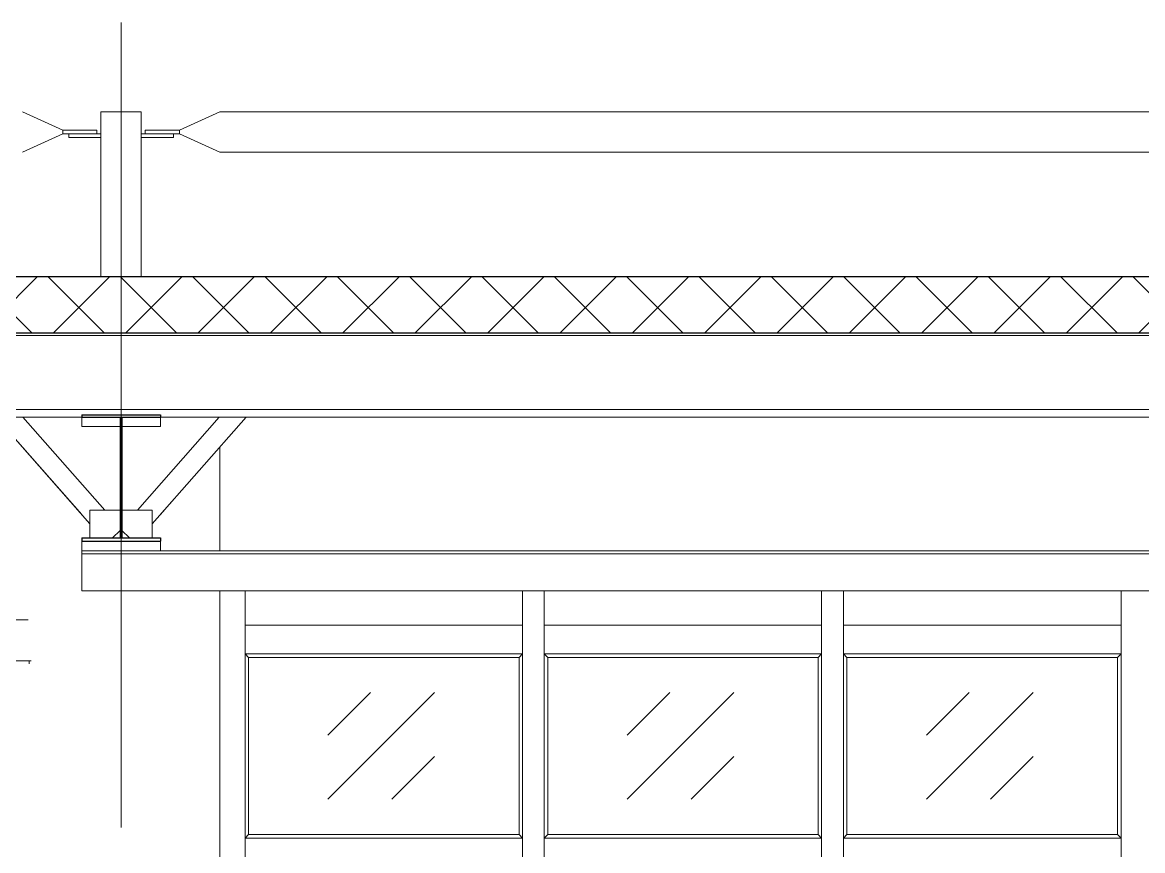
# Model space of a CAD drawing. Extents: x -965262 to 1142518, y -357520 to 71675.
# Drawn here: x -309824 to -307043, y -229366 to -227309 of the extents above; entities that cross this region are included whole.
import ezdxf

# ---------------------------------------------------------------- set-up
doc = ezdxf.new("R2010")
doc.units = 0
doc.header["$LTSCALE"] = 10
doc.linetypes.add('DOTE', pattern=[2.42, 2, -0.2, 0.02, -0.2])
doc.layers.get('0').update_dxf_attribs({"linetype": 'CONTINUOUS', "lineweight": 30})
doc.layers.add('DOTE', color=7, linetype='DOTE', lineweight=9)

# ---------------------------------------------------------------- blocks, each defined once
blk = doc.blocks.new('qsc')
at = {"lineweight": 15}
for p, q in [((417603.4, 154622.2), (417503.4, 154667.6)), ((417698.4, 154667.6), (417798.4, 154667.6)), ((417893.4, 154622.2), (417993.4, 154667.6)), ((417993.4, 154667.6), (423503.4, 154667.6)), ((417603.4, 154613), (417503.4, 154567.6)), ((417688.4, 154622.2), (417603.4, 154622.2)), ((417603.4, 154622.2), (417603.4, 154613)), ((417688.4, 154613), (417603.4, 154613)), ((417618.4, 154613), (417698.4, 154613)), ((417618.4, 154604), (417618.4, 154613)), ((417688.4, 154622.2), (417688.4, 154613)), ((417698.4, 154613), (417698.4, 154604)), ((417878.4, 154613), (417798.4, 154613)), ((417798.4, 154613), (417798.4, 154604)), ((417808.4, 154622.2), (417808.4, 154613)), ((417808.4, 154622.2), (417893.4, 154622.2)), ((417808.4, 154613), (417893.4, 154613)), ((417878.4, 154604), (417878.4, 154613)), ((417893.4, 154622.2), (417893.4, 154613)), ((417893.4, 154613), (417993.4, 154567.6)), ((417698.4, 154604), (417618.4, 154604)), ((417798.4, 154604), (417878.4, 154604)), ((417993.4, 154567.6), (423503.4, 154567.6))]:
    blk.add_line(p, q, dxfattribs=at)
at = {"lineweight": 15, "extrusion": (0, 1, 0)}
for p, q in [((417698.4, 154667.6), (417698.4, 154258.2)), ((417798.4, 154667.6), (417798.4, 154258.2))]:
    blk.add_line(p, q, dxfattribs=at)

msp = doc.modelspace()

# ---------------------------------------------------------------- hatches: boundary and pattern name
at = {"lineweight": 15}
h = msp.add_hatch(dxfattribs=at)
h.set_pattern_fill('ANSI37', color=30, scale=40, style=0)
h.set_pattern_definition([(45, (-336265.44, -304529.16), (-89.80256, 89.80256), []), (135, (-336265.44, -304529.16), (-89.80256, -89.80256), [])])
h.paths.add_polyline_path([(-315103.8, -228080), (-291883.8, -228080), (-291883.8, -227940), (-315103.8, -227940)])
h = msp.add_hatch(dxfattribs=at)
h.set_pattern_fill('AR-B816', color=1, scale=0.5)
h.set_pattern_definition([(0, (-295887.91, -225643.13), (0, 101.6), []), (90, (-295887.91, -225643.13), (-101.6, 101.6), [101.6, -101.6])])
edge = h.paths.add_edge_path()
edge.add_ellipse((-310509.5, -228848.7), major_axis=(720.5, 0), ratio=0.328422, start_angle=0, end_angle=360)

# ---------------------------------------------------------------- linework, layer by layer
at = {"color": 30}
for p, q in [((-315103.8, -227940, -3259.8), (-291883.8, -227940, -3259.8)), ((-315103.8, -228080, -3259.8), (-291883.8, -228080, -3259.8))]:
    msp.add_line(p, q, dxfattribs=at)
at = {"lineweight": 15}
for p, q in [((-313553.8, -228086.3, -3259.8), (-291883.8, -228086.3, -3259.8)), ((-313553.8, -228270.3, -3259.8), (-291883.8, -228270.3, -3259.8)), ((-313553.8, -228289.3, -3259.8), (-309676.3, -228289.3, -3259.8)), ((-309676.3, -228530.8, -3259.8), (-309889.1, -228289.3, -3259.8)), ((-309656.1, -228553.9, -3259.8), (-309889.1, -228289.3, -3259.8)), ((-309619.1, -228520.1, -3259.8), (-309822.4, -228289.3, -3259.8)), ((-309676.3, -228289.1, -3259.8), (-309676.3, -228312.6, -3259.8)), ((-309538.5, -228520.1, -3259.8), (-309335.2, -228289.3, -3259.8)), ((-309501.6, -228553.9, -3259.8), (-309268.5, -228289.3, -3259.8)), ((-309481.3, -228289.1, -3259.8), (-309481.3, -228312.6, -3259.8)), ((-309481.3, -228289.3, -3259.8), (-303676.3, -228289.3, -3259.8)), ((-309481.3, -228530.8, -3259.8), (-309453.8, -228499.6, -3259.8)), ((-309656.1, -228589.2, -3259.8), (-309656.1, -228520.1, -3259.8)), ((-309656.1, -228520.1, -3259.8), (-309581.1, -228520.1, -3259.8)), ((-309501.6, -228520.1, -3259.8), (-309576.6, -228520.1, -3259.8)), ((-309501.6, -228589.2, -3259.8), (-309501.6, -228520.1, -3259.8)), ((-309581.1, -228570.2, -3259.8), (-309600, -228589.2, -3259.8)), ((-309576.6, -228570.2, -3259.8), (-309557.6, -228589.2, -3259.8)), ((-309676.3, -228597.2, -3259.8), (-309676.3, -228620.7, -3259.8)), ((-309481.3, -228597.2, -3259.8), (-309481.3, -228620.7, -3259.8)), ((-309676.3, -228620.7, -3259.8), (-303481.3, -228620.7, -3259.8)), ((-309676.3, -228620.7, -3259.8), (-309676.3, -228720.7, -3259.8)), ((-309676.3, -228628.7, -3259.8), (-303481.3, -228628.7, -3259.8)), ((-309676.3, -228720.7, -3259.8), (-303481.3, -228720.7, -3259.8))]:
    msp.add_line(p, q, dxfattribs=at)
for p, q in [((-309676.3, -228283.1, -3259.8), (-309481.3, -228283.1, -3259.8)), ((-309676.3, -228283.1, -3259.8), (-309676.3, -228289.1, -3259.8)), ((-309676.3, -228289.1, -3259.8), (-309481.3, -228289.1, -3259.8)), ((-309581.1, -228289.1, -3259.8), (-309581.1, -228589.2, -3259.8)), ((-309576.6, -228289.1, -3259.8), (-309576.6, -228589.2, -3259.8)), ((-309481.3, -228283.1, -3259.8), (-309481.3, -228289.1, -3259.8)), ((-309676.3, -228589.2, -3259.8), (-309481.3, -228589.2, -3259.8)), ((-309676.3, -228589.2, -3259.8), (-309676.3, -228597.2, -3259.8)), ((-309676.3, -228597.2, -3259.8), (-309481.3, -228597.2, -3259.8)), ((-309481.3, -228589.2, -3259.8), (-309481.3, -228597.2, -3259.8))]:
    msp.add_line(p, q)
at = {"lineweight": 15, "extrusion": (1.83697e-16, 0, -1)}
for p, q in [((-309676.3, -228312.6, -3259.8), (-309581.1, -228312.6, -3259.8)), ((-309576.6, -228312.6, -3259.8), (-309481.3, -228312.6, -3259.8)), ((-309676.3, -228620.7, -3259.8), (-309481.3, -228620.7, -3259.8))]:
    msp.add_line(p, q, dxfattribs=at)
at = {"color": 1, "lineweight": 15}
for p, q in [((-309333.8, -228363.5, -3259.8), (-309333.8, -228620.7, -3259.8)), ((-309333.8, -228720.7, -3259.8), (-309333.8, -231505.6, -3259.8))]:
    msp.add_line(p, q, dxfattribs=at)
at = {"color": 3, "lineweight": 15}
for p, q in [((-309333.8, -231505.6, -3259.8), (-309333.8, -228720.7, -3259.8)), ((-309271.1, -228876.9, -3259.8), (-309271.1, -228720.7, -3259.8)), ((-308582.5, -228876.9, -3259.8), (-308582.5, -228720.7, -3259.8)), ((-308528.5, -228876.9, -3259.8), (-308528.5, -228720.7, -3259.8)), ((-307839.8, -228876.9, -3259.8), (-307839.8, -228720.7, -3259.8)), ((-307785.8, -228876.9, -3259.8), (-307785.8, -228720.7, -3259.8)), ((-307096.5, -228876.9, -3259.8), (-307096.5, -228720.7, -3259.8)), ((-309271.1, -228805.6, -3259.8), (-308582.5, -228805.6, -3259.8)), ((-308528.5, -228805.6, -3259.8), (-307839.8, -228805.6, -3259.8)), ((-307940.5, -228805.6, -3259.8), (-307839.8, -228805.6, -3259.8)), ((-307785.8, -228805.6, -3259.8), (-307684.5, -228805.6, -3259.8)), ((-307785.8, -228805.6, -3259.8), (-307096.5, -228805.6, -3259.8)), ((-309271.1, -231434.3, -3259.8), (-309271.1, -228876.9, -3259.8)), ((-309262.5, -228885.6, -3259.8), (-309271.1, -228876.9, -3259.8)), ((-309271.1, -228876.9, -3259.8), (-308582.5, -228876.9, -3259.8)), ((-308591.1, -228885.6, -3259.8), (-308582.5, -228876.9, -3259.8)), ((-308582.5, -231434.3, -3259.8), (-308582.5, -228876.9, -3259.8)), ((-308528.5, -228876.9, -3259.8), (-307839.8, -228876.9, -3259.8)), ((-308528.5, -231434.3, -3259.8), (-308528.5, -228876.9, -3259.8)), ((-308519.8, -228885.6, -3259.8), (-308528.5, -228876.9, -3259.8)), ((-307848.5, -228885.6, -3259.8), (-307839.8, -228876.9, -3259.8)), ((-307839.8, -231434.3, -3259.8), (-307839.8, -228876.9, -3259.8)), ((-307785.8, -231434.3, -3259.8), (-307785.8, -228876.9, -3259.8)), ((-307777.1, -228885.6, -3259.8), (-307785.8, -228876.9, -3259.8)), ((-307785.8, -228876.9, -3259.8), (-307096.5, -228876.9, -3259.8)), ((-307105.1, -228885.6, -3259.8), (-307096.5, -228876.9, -3259.8)), ((-307096.5, -231434.3, -3259.8), (-307096.5, -228876.9, -3259.8)), ((-309262.5, -228885.6, -3259.8), (-309262.5, -229325.6, -3259.8)), ((-309262.5, -228885.6, -3259.8), (-308591.1, -228885.6, -3259.8)), ((-308591.1, -228885.6, -3259.8), (-308591.1, -229325.6, -3259.8)), ((-308519.8, -228885.6, -3259.8), (-307848.5, -228885.6, -3259.8)), ((-308519.8, -229325.6, -3259.7), (-308519.8, -228885.6, -3259.8)), ((-308519.8, -228885.6, -3259.8), (-308519.8, -229325.6, -3259.8)), ((-307848.5, -228885.6, -3259.8), (-307848.5, -229325.6, -3259.8)), ((-307777.1, -228885.6, -3259.8), (-307105.1, -228885.6, -3259.8)), ((-307777.1, -229325.6, -3259.7), (-307777.1, -228885.6, -3259.8)), ((-307777.1, -228885.6, -3259.8), (-307777.1, -229325.6, -3259.8)), ((-307105.1, -228885.6, -3259.8), (-307105.1, -229325.6, -3259.8)), ((-309065.6, -229238.2, -3259.8), (-308800.5, -228973, -3259.8)), ((-309065.6, -229079.1, -3259.8), (-308959.6, -228973, -3259.8)), ((-308323, -229238.2, -3259.8), (-308057.8, -228973, -3259.8)), ((-308323, -229079.1, -3259.8), (-308216.9, -228973, -3259.8)), ((-307579.7, -229238.2, -3259.8), (-307314.5, -228973, -3259.8)), ((-307579.7, -229079.1, -3259.8), (-307473.6, -228973, -3259.8)), ((-308906.5, -229238.2, -3259.8), (-308800.5, -229132.1, -3259.8)), ((-308163.9, -229238.2, -3259.8), (-308057.8, -229132.1, -3259.8)), ((-307420.6, -229238.2, -3259.8), (-307314.5, -229132.1, -3259.8)), ((-309262.5, -229325.6, -3259.8), (-309271.1, -229334.3, -3259.8)), ((-309271.1, -229334.3, -3259.8), (-308582.5, -229334.3, -3259.8)), ((-309262.5, -229325.6, -3259.8), (-308591.1, -229325.6, -3259.8)), ((-308591.1, -229325.6, -3259.8), (-308582.5, -229334.3, -3259.8)), ((-308519.8, -229325.6, -3259.8), (-308528.5, -229334.3, -3259.8)), ((-308528.5, -229334.3, -3259.8), (-307839.8, -229334.3, -3259.8)), ((-308519.8, -229325.6, -3259.8), (-307848.5, -229325.6, -3259.8)), ((-307940.5, -229334.3, -3259.8), (-307839.8, -229334.3, -3259.8)), ((-307848.5, -229325.6, -3259.8), (-307839.8, -229334.3, -3259.8)), ((-307777.1, -229325.6, -3259.8), (-307785.8, -229334.3, -3259.8)), ((-307785.8, -229334.3, -3259.8), (-307096.5, -229334.3, -3259.8)), ((-307777.1, -229325.6, -3259.8), (-307105.1, -229325.6, -3259.8)), ((-307105.1, -229325.6, -3259.8), (-307096.5, -229334.3, -3259.8))]:
    msp.add_line(p, q, dxfattribs=at)
at = {"layer": 'DOTE', "ltscale": 100, "extrusion": (0, -1, 0)}
msp.add_line((-309578.8, -227308.6, -4711.1), (-309578.8, -237277.6, -4711.1), dxfattribs=at)

# ---------------------------------------------------------------- block references
msp.add_blockref('qsc', (-727327.2, -382198.2, -3259.8))

doc.saveas('drawing.dxf')
